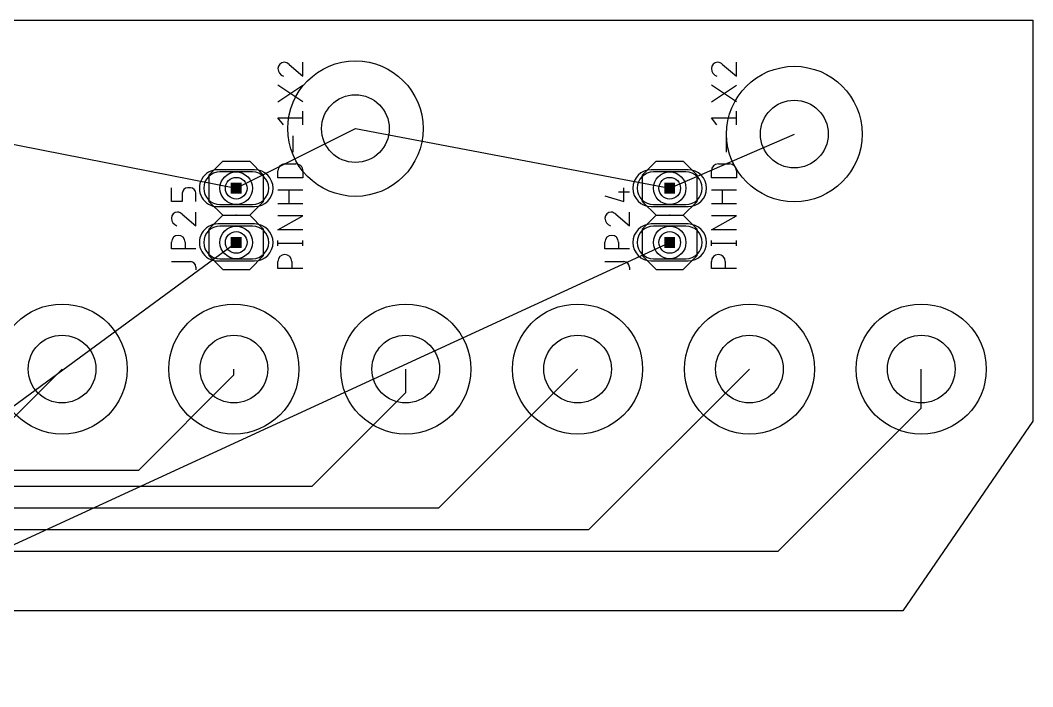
# Model space of a CAD drawing. Extents: x -1.9 to 15.8, y 0 to 5.9.
# Drawn here: x 0.081 to 1.95, y 4.66 to 5.89 of the extents above; entities that cross this region are included whole.
import ezdxf

# ---------------------------------------------------------------- set-up
doc = ezdxf.new("R2010")
doc.units = 0
for name, color, linetype in [('1', 12, 'CONTINUOUS'), ('15', 30, 'CONTINUOUS'), ('17', 110, 'CONTINUOUS'), ('18', 110, 'CONTINUOUS'), ('19', 53, 'CONTINUOUS'), ('21', 253, 'CONTINUOUS'), ('23', 53, 'CONTINUOUS'), ('25', 253, 'CONTINUOUS'), ('27', 253, 'CONTINUOUS'), ('29', 253, 'CONTINUOUS'), ('30', 253, 'CONTINUOUS'), ('44', 253, 'CONTINUOUS'), ('46', 140, 'CONTINUOUS'), ('51', 253, 'CONTINUOUS')]:
    doc.layers.add(name, color=color, linetype=linetype)

# ---------------------------------------------------------------- blocks, each defined once
blk = doc.blocks.new('RECT')
blk.add_solid([(-0.5, -0.5), (0.5, -0.5), (-0.5, 0.5), (0.5, 0.5)])
blk = doc.blocks.new('LONGP100')
blk.add_lwpolyline([(-0.5, -0.5), (0.5, -0.5, 1), (0.5, 0.5), (-0.5, 0.5, 1)], format="xyb", close=True)
blk = doc.blocks.new('ROUNDP')
blk.add_circle((0, 0), 0.5)
blk = doc.blocks.new('ROUNDV')
blk.add_circle((0, 0), 0.5)

msp = doc.modelspace()

# ---------------------------------------------------------------- linework, layer by layer
at = {"layer": '1'}
msp.add_line((-0.127676, 4.96), (0.158574, 5.24625), dxfattribs=at)
at = {"layer": '15'}
for p, q in [((0.3, 5.06), (0.475722, 5.235722)), ((0.475722, 5.235722), (0.475722, 5.24625)), ((0.79287, 5.20287), (0.79287, 5.24625)), ((0.853767, 4.99), (1.110017, 5.24625)), ((1.130915, 4.95), (1.427165, 5.24625)), ((1.744313, 5.174313), (1.744313, 5.24625)), ((0.62, 5.03), (0.79287, 5.20287)), ((1.48, 4.91), (1.744313, 5.174313)), ((-1.01, 5.06), (0.3, 5.06)), ((-0.98, 5.03), (0.62, 5.03)), ((-0.94, 4.99), (0.853767, 4.99)), ((-0.91, 4.95), (1.130915, 4.95)), ((-0.86, 4.91), (1.48, 4.91))]:
    msp.add_line(p, q, dxfattribs=at)
at = {"layer": '19'}
for p, q in [((-0.08, 5.69), (0.48, 5.58)), ((0.48, 5.58), (0.7, 5.69)), ((0.7, 5.69), (1.28, 5.58)), ((1.28, 5.58), (1.51, 5.68)), ((-0.5, 4.66), (1.28, 5.48)), ((-0.5, 4.76), (0.48, 5.48))]:
    msp.add_line(p, q, dxfattribs=at)
at = {"layer": '21'}
for p, q in [((0.43, 5.605), (0.455, 5.63)), ((0.455, 5.63), (0.505, 5.63)), ((0.505, 5.63), (0.53, 5.605)), ((1.23, 5.605), (1.255, 5.63)), ((1.255, 5.63), (1.305, 5.63)), ((1.305, 5.63), (1.33, 5.605)), ((0.43, 5.555), (0.43, 5.605)), ((0.53, 5.605), (0.53, 5.555)), ((1.23, 5.555), (1.23, 5.605)), ((1.33, 5.605), (1.33, 5.555)), ((0.455, 5.53), (0.43, 5.555)), ((0.53, 5.555), (0.505, 5.53)), ((1.255, 5.53), (1.23, 5.555)), ((1.33, 5.555), (1.305, 5.53)), ((0.43, 5.505), (0.455, 5.53)), ((0.455, 5.53), (0.505, 5.53)), ((0.505, 5.53), (0.53, 5.505)), ((1.23, 5.505), (1.255, 5.53)), ((1.255, 5.53), (1.305, 5.53)), ((1.305, 5.53), (1.33, 5.505)), ((0.43, 5.455), (0.43, 5.505)), ((0.53, 5.505), (0.53, 5.455)), ((1.23, 5.455), (1.23, 5.505)), ((1.33, 5.505), (1.33, 5.455)), ((0.43, 5.455), (0.455, 5.43)), ((0.505, 5.43), (0.53, 5.455)), ((1.23, 5.455), (1.255, 5.43)), ((1.305, 5.43), (1.33, 5.455)), ((0.455, 5.43), (0.505, 5.43)), ((1.255, 5.43), (1.305, 5.43))]:
    msp.add_line(p, q, dxfattribs=at)
at = {"layer": '23'}
for p in [(0.48, 5.53), (1.28, 5.53)]:
    msp.add_point(p, dxfattribs=at)
at = {"layer": '25'}
for p, q in [((0.3605, 5.555794), (0.3605, 5.580794)), ((0.3805, 5.570794), (0.3805, 5.555794)), ((0.3955, 5.580794), (0.3905, 5.580794)), ((0.4055, 5.555794), (0.4055, 5.570794)), ((1.1855, 5.573294), (1.2055, 5.573294)), ((1.1955, 5.555794), (1.1955, 5.580794)), ((0.3805, 5.555794), (0.3605, 5.555794)), ((1.1605, 5.565794), (1.1955, 5.555794)), ((0.3805, 5.532044), (0.4055, 5.510794)), ((0.4055, 5.510794), (0.4055, 5.535794)), ((1.1805, 5.532044), (1.2055, 5.510794)), ((1.2055, 5.510794), (1.2055, 5.535794)), ((0.3605, 5.468044), (0.3605, 5.480544)), ((0.3855, 5.480544), (0.3855, 5.468044)), ((1.1605, 5.468044), (1.1605, 5.480544)), ((1.1855, 5.480544), (1.1855, 5.468044)), ((0.4055, 5.468044), (0.3605, 5.468044)), ((1.2055, 5.468044), (1.1605, 5.468044)), ((0.3605, 5.4445), (0.3955, 5.4445)), ((1.1605, 5.4445), (1.1955, 5.4445)), ((0.4055, 5.4345), (0.4055, 5.4295)), ((1.2055, 5.4345), (1.2055, 5.4295))]:
    msp.add_line(p, q, dxfattribs=at)
for centre, radius, start, end in [((0.3905, 5.570794), 0.01, 90, 180), ((0.3955, 5.570794), 0.01, 0, 90), ((0.37175, 5.524544), 0.01125, 90, 180), ((0.37175, 5.523711), 0.012083, 43.602748, 90.00007), ((1.17175, 5.524544), 0.01125, 90, 180), ((1.17175, 5.523711), 0.012083, 43.602748, 90.00007), ((0.374953, 5.524544), 0.014453, 180, 252.054747), ((1.174953, 5.524544), 0.014453, 180, 252.054747), ((0.373, 5.480544), 0.0125, 0, 180), ((1.173, 5.480544), 0.0125, 0, 180), ((0.3955, 5.4345), 0.01, 0, 90), ((1.1955, 5.4345), 0.01, 0, 90)]:
    msp.add_arc(centre, radius, start, end, dxfattribs=at)
at = {"layer": '27'}
for p, q in [((0.603, 5.786833), (0.603, 5.812388)), ((1.403, 5.786833), (1.403, 5.812388)), ((0.577445, 5.808555), (0.603, 5.786833)), ((1.377445, 5.808555), (1.403, 5.786833)), ((0.603, 5.739277), (0.557, 5.769944)), ((0.557, 5.739277), (0.603, 5.769944)), ((1.403, 5.739277), (1.357, 5.769944)), ((1.357, 5.739277), (1.403, 5.769944)), ((0.603, 5.696833), (0.603, 5.722388)), ((1.403, 5.696833), (1.403, 5.722388)), ((0.567222, 5.696833), (0.557, 5.70961)), ((0.557, 5.70961), (0.603, 5.70961)), ((1.367222, 5.696833), (1.357, 5.70961)), ((1.357, 5.70961), (1.403, 5.70961)), ((0.585111, 5.646277), (0.585111, 5.676944)), ((1.385111, 5.646277), (1.385111, 5.676944)), ((0.569778, 5.624888), (0.590222, 5.624888)), ((1.369778, 5.624888), (1.390222, 5.624888)), ((0.557, 5.599333), (0.557, 5.612111)), ((0.603, 5.612111), (0.603, 5.599333)), ((1.357, 5.599333), (1.357, 5.612111)), ((1.403, 5.612111), (1.403, 5.599333)), ((0.603, 5.599333), (0.557, 5.599333)), ((1.403, 5.599333), (1.357, 5.599333)), ((0.557, 5.576889), (0.603, 5.576889)), ((0.577445, 5.551333), (0.577445, 5.576889)), ((1.357, 5.576889), (1.403, 5.576889)), ((1.377445, 5.551333), (1.377445, 5.576889)), ((0.603, 5.551333), (0.557, 5.551333)), ((1.403, 5.551333), (1.357, 5.551333)), ((0.557, 5.503333), (0.603, 5.528889)), ((0.603, 5.528889), (0.557, 5.528889)), ((1.357, 5.503333), (1.403, 5.528889)), ((1.403, 5.528889), (1.357, 5.528889)), ((0.603, 5.503333), (0.557, 5.503333)), ((1.403, 5.503333), (1.357, 5.503333)), ((0.557, 5.4735), (0.557, 5.483722)), ((0.557, 5.478611), (0.603, 5.478611)), ((0.603, 5.4735), (0.603, 5.483722)), ((1.357, 5.4735), (1.357, 5.483722)), ((1.357, 5.478611), (1.403, 5.478611)), ((1.403, 5.4735), (1.403, 5.483722)), ((0.557, 5.432), (0.557, 5.444778)), ((0.582556, 5.444778), (0.582556, 5.432)), ((1.357, 5.432), (1.357, 5.444778)), ((1.382556, 5.444778), (1.382556, 5.432)), ((0.603, 5.432), (0.557, 5.432)), ((1.403, 5.432), (1.357, 5.432))]:
    msp.add_line(p, q, dxfattribs=at)
for centre, radius, start, end in [((0.5685, 5.800888), 0.0115, 90, 180), ((0.5685, 5.800036), 0.012352, 43.603396, 90.000183), ((1.3685, 5.800888), 0.0115, 90, 180), ((1.3685, 5.800036), 0.012352, 43.603396, 90.000183), ((0.571774, 5.800888), 0.014774, 180.000126, 252.055396), ((1.371774, 5.800888), 0.014774, 180.000126, 252.055396), ((0.569778, 5.612111), 0.012778, 90, 180), ((0.590222, 5.612111), 0.012778, 359.999448, 90), ((1.369778, 5.612111), 0.012778, 90, 180), ((1.390222, 5.612111), 0.012778, 359.999448, 90), ((0.569778, 5.444778), 0.012778, 0, 180), ((1.369778, 5.444778), 0.012778, 0, 180)]:
    msp.add_arc(centre, radius, start, end, dxfattribs=at)
at = {"layer": '44'}
for centre, radius in [((0.7, 5.69), 0.0625), ((1.51, 5.68), 0.0625), ((0.48, 5.58), 0.02), ((1.28, 5.58), 0.02), ((0.48, 5.48), 0.02), ((1.28, 5.48), 0.02), ((0.158574, 5.24625), 0.0625), ((0.475722, 5.24625), 0.0625), ((0.79287, 5.24625), 0.0625), ((1.110017, 5.24625), 0.0625), ((1.427165, 5.24625), 0.0625), ((1.744313, 5.24625), 0.0625)]:
    msp.add_circle(centre, radius, dxfattribs=at)
at = {"layer": '46'}
for p, q in [((-1.95, 5.89), (1.95, 5.89)), ((1.95, 5.89), (1.95, 5.15)), ((1.95, 5.15), (1.71, 4.8)), ((1.71, 4.8), (-0.31, 4.8))]:
    msp.add_line(p, q, dxfattribs=at)

# ---------------------------------------------------------------- block references
at = {"layer": '17', "xscale": 0.06, "yscale": 0.06, "rotation": 180}
for name, p in [('LONGP100', (0.48, 5.58)), ('LONGP100', (0.48, 5.58)), ('ROUNDP', (0.48, 5.58)), ('ROUNDP', (0.48, 5.58)), ('LONGP100', (1.28, 5.58)), ('LONGP100', (1.28, 5.58)), ('ROUNDP', (1.28, 5.58)), ('ROUNDP', (1.28, 5.58)), ('LONGP100', (0.48, 5.48)), ('LONGP100', (0.48, 5.48)), ('ROUNDP', (0.48, 5.48)), ('ROUNDP', (0.48, 5.48)), ('LONGP100', (1.28, 5.48)), ('LONGP100', (1.28, 5.48)), ('ROUNDP', (1.28, 5.48)), ('ROUNDP', (1.28, 5.48))]:
    msp.add_blockref(name, p, dxfattribs=at)
at = {"layer": '18'}
for p, xscale, yscale in [((0.7, 5.69), 0.25, 0.25), ((0.7, 5.69), 0.25, 0.25), ((1.51, 5.68), 0.25, 0.25), ((1.51, 5.68), 0.25, 0.25), ((0.158574, 5.24625), 0.24, 0.24), ((0.158574, 5.24625), 0.24, 0.24), ((0.475722, 5.24625), 0.24, 0.24), ((0.475722, 5.24625), 0.24, 0.24), ((0.79287, 5.24625), 0.24, 0.24), ((0.79287, 5.24625), 0.24, 0.24), ((1.110017, 5.24625), 0.24, 0.24), ((1.110017, 5.24625), 0.24, 0.24), ((1.427165, 5.24625), 0.24, 0.24), ((1.427165, 5.24625), 0.24, 0.24), ((1.744313, 5.24625), 0.24, 0.24), ((1.744313, 5.24625), 0.24, 0.24)]:
    msp.add_blockref('ROUNDV', p, dxfattribs=dict(at, xscale=xscale, yscale=yscale))
at = {"layer": '29', "xscale": 0.068, "yscale": 0.068, "rotation": 180}
for p in [(0.48, 5.58), (1.28, 5.58), (0.48, 5.48), (1.28, 5.48)]:
    msp.add_blockref('LONGP100', p, dxfattribs=at)
at = {"layer": '30', "xscale": 0.068, "yscale": 0.068, "rotation": 180}
for p in [(0.48, 5.58), (1.28, 5.58), (0.48, 5.48), (1.28, 5.48)]:
    msp.add_blockref('LONGP100', p, dxfattribs=at)
at = {"layer": '51', "xscale": 0.02, "yscale": 0.02, "rotation": 90}
for p in [(0.48, 5.58), (1.28, 5.58), (0.48, 5.48), (1.28, 5.48)]:
    msp.add_blockref('RECT', p, dxfattribs=at)

doc.saveas('drawing.dxf')
